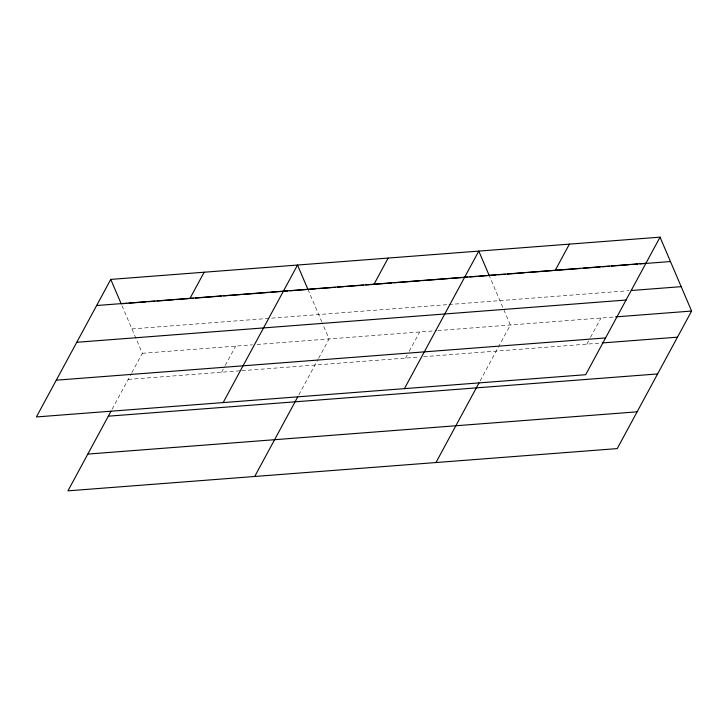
<?xml version="1.0" encoding="UTF-8"?>
<svg xmlns="http://www.w3.org/2000/svg" width="728" height="728" viewBox="0 0 728 728"><rect width="100%" height="100%" fill="white"/><g stroke="black" fill="none" stroke-linecap="round" stroke-linejoin="round"><path stroke-width="0.55" stroke-dasharray="3.64 2.73" d="M112.076 409.227L131.34 373.61M131.859 372.645L142.324 353.298L121.612 304.795M221.576 372.226L224.715 366.43M225.243 365.456L235.699 346.119M298.835 394.858L318.091 359.241M318.618 358.276L329.074 338.939L322.131 322.677M405.587 358.076L407.152 355.173M409.245 351.305L419.71 331.968M480.098 380.917L510.337 324.997L489.198 275.484M586.85 344.135L589.989 338.329M590.508 337.364L600.973 318.027M131.904 328.91L447.811 304.613M448.949 304.531L629.074 290.672M142.324 353.298L252.571 344.817M257.075 344.471L436.7 330.658M437.828 330.567L615.697 316.889M128.201 379.415L240.704 370.761M241.833 370.67L419.182 357.029M423.714 356.684L601.574 342.997M307.935 289.425L321.703 321.667"/><path stroke-width="1.09" d="M110.765 279.406L36.4 416.944L585.676 374.702L660.05 237.155L110.765 279.406L121.185 303.785L126.808 303.358M111.002 411.211L67.95 490.845L617.235 448.594L691.6 311.056L660.05 237.155M190.026 298.334L204.149 272.226M223.159 402.584L297.524 265.038L307.935 289.425M254.709 476.476L297.761 396.851M374.037 284.184L388.161 258.067M404.422 388.643L478.787 251.096L489.198 275.484M435.972 462.535L479.024 382.91M555.3 270.243L569.414 244.126M96.651 305.514L645.927 263.272M129.056 303.185L145.928 301.883M148.184 301.711L154.937 301.192M157.184 301.019L174.056 299.727M176.303 299.554L193.184 298.252M195.432 298.08L221.312 296.087M223.56 295.914L240.431 294.622M242.688 294.449L268.559 292.456M270.807 292.283L287.687 290.982M289.935 290.809L306.816 289.517M309.072 289.334L315.87 288.816M318.136 288.643L335.126 287.332M337.392 287.16L344.189 286.641M346.455 286.459L363.445 285.158M365.711 284.985L391.773 282.974M394.039 282.801L420.092 280.799M422.358 280.626L448.412 278.624M450.678 278.442L467.676 277.141M469.942 276.968L476.74 276.44M479.006 276.267L495.995 274.957M498.261 274.784L505.059 274.265M507.325 274.092L524.315 272.782M526.581 272.609L552.643 270.607M554.909 270.434L579.834 268.514M583.228 268.25L600.218 266.949M602.484 266.767L609.281 266.248M611.547 266.075L628.546 264.764M630.812 264.592L637.61 264.073M639.876 263.891L670.461 261.543M631.34 290.499L681.19 286.668M76.768 342.287L626.053 300.036M615.697 316.889L691.6 311.056M56.284 380.18L605.56 337.929M602.711 342.915L677.486 337.164M108.317 416.179L657.602 373.937M87.833 454.072L637.109 411.821"/></g></svg>
